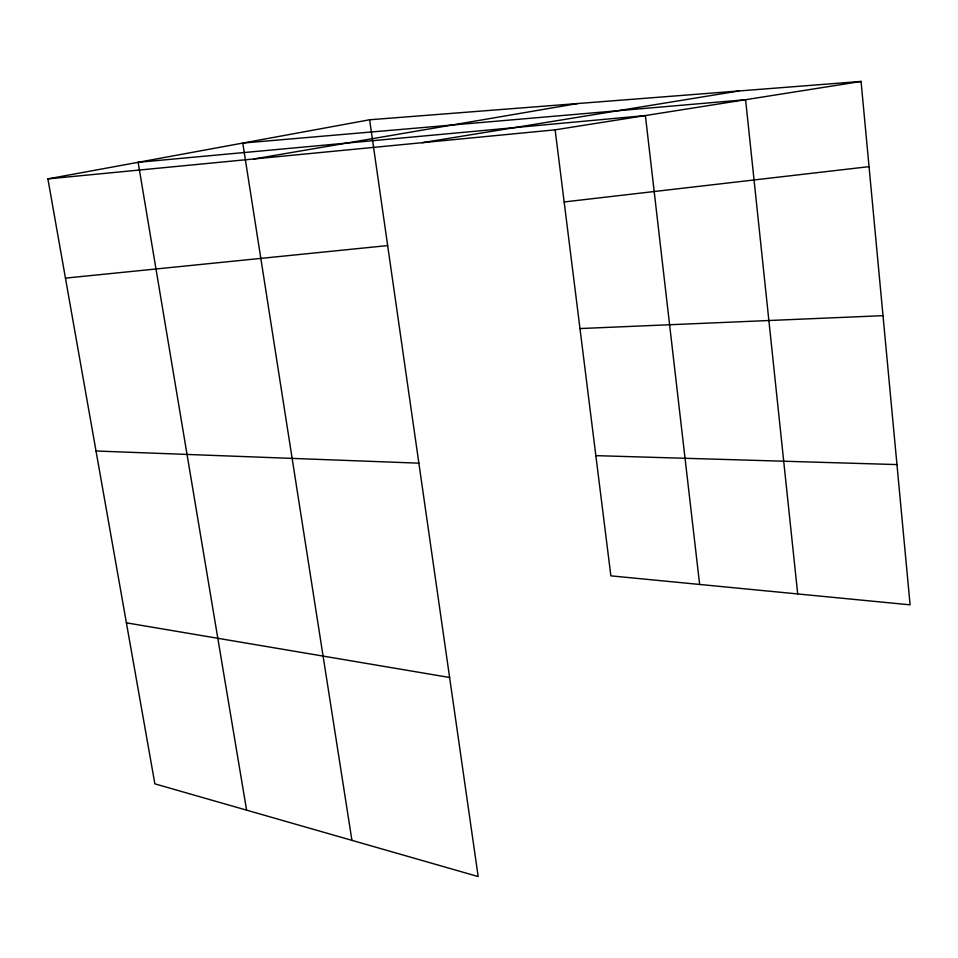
<?xml version="1.0" encoding="UTF-8"?>
<svg xmlns="http://www.w3.org/2000/svg" width="958" height="958" viewBox="0 0 958 958"><rect width="100%" height="100%" fill="white"/><g stroke="black" fill="none" stroke-linecap="round" stroke-linejoin="round"><path stroke-width="1.44" d="M369.62 119.774L478.174 876.558L154.873 783.848L47.9 178.883L369.62 119.774L861.062 81.442L910.1 604.833L610.869 575.854L555.149 129.833L861.062 81.442M253.762 158.98L577.518 103.56M422.203 142.694L738.893 90.974M564.154 201.958L869.05 166.644M65.443 278.131L387.667 245.583M47.9 178.883L555.149 129.833M579.973 328.558L883.013 315.661M595.852 455.637L896.963 464.582M96.016 451.002L418.874 463.169M126.396 622.832L449.613 677.486M246.589 810.157L138.132 162.309L645.393 115.559L699.639 584.452M351.933 840.358L242.769 143.077L745.587 99.716L797.703 593.948"/></g></svg>
